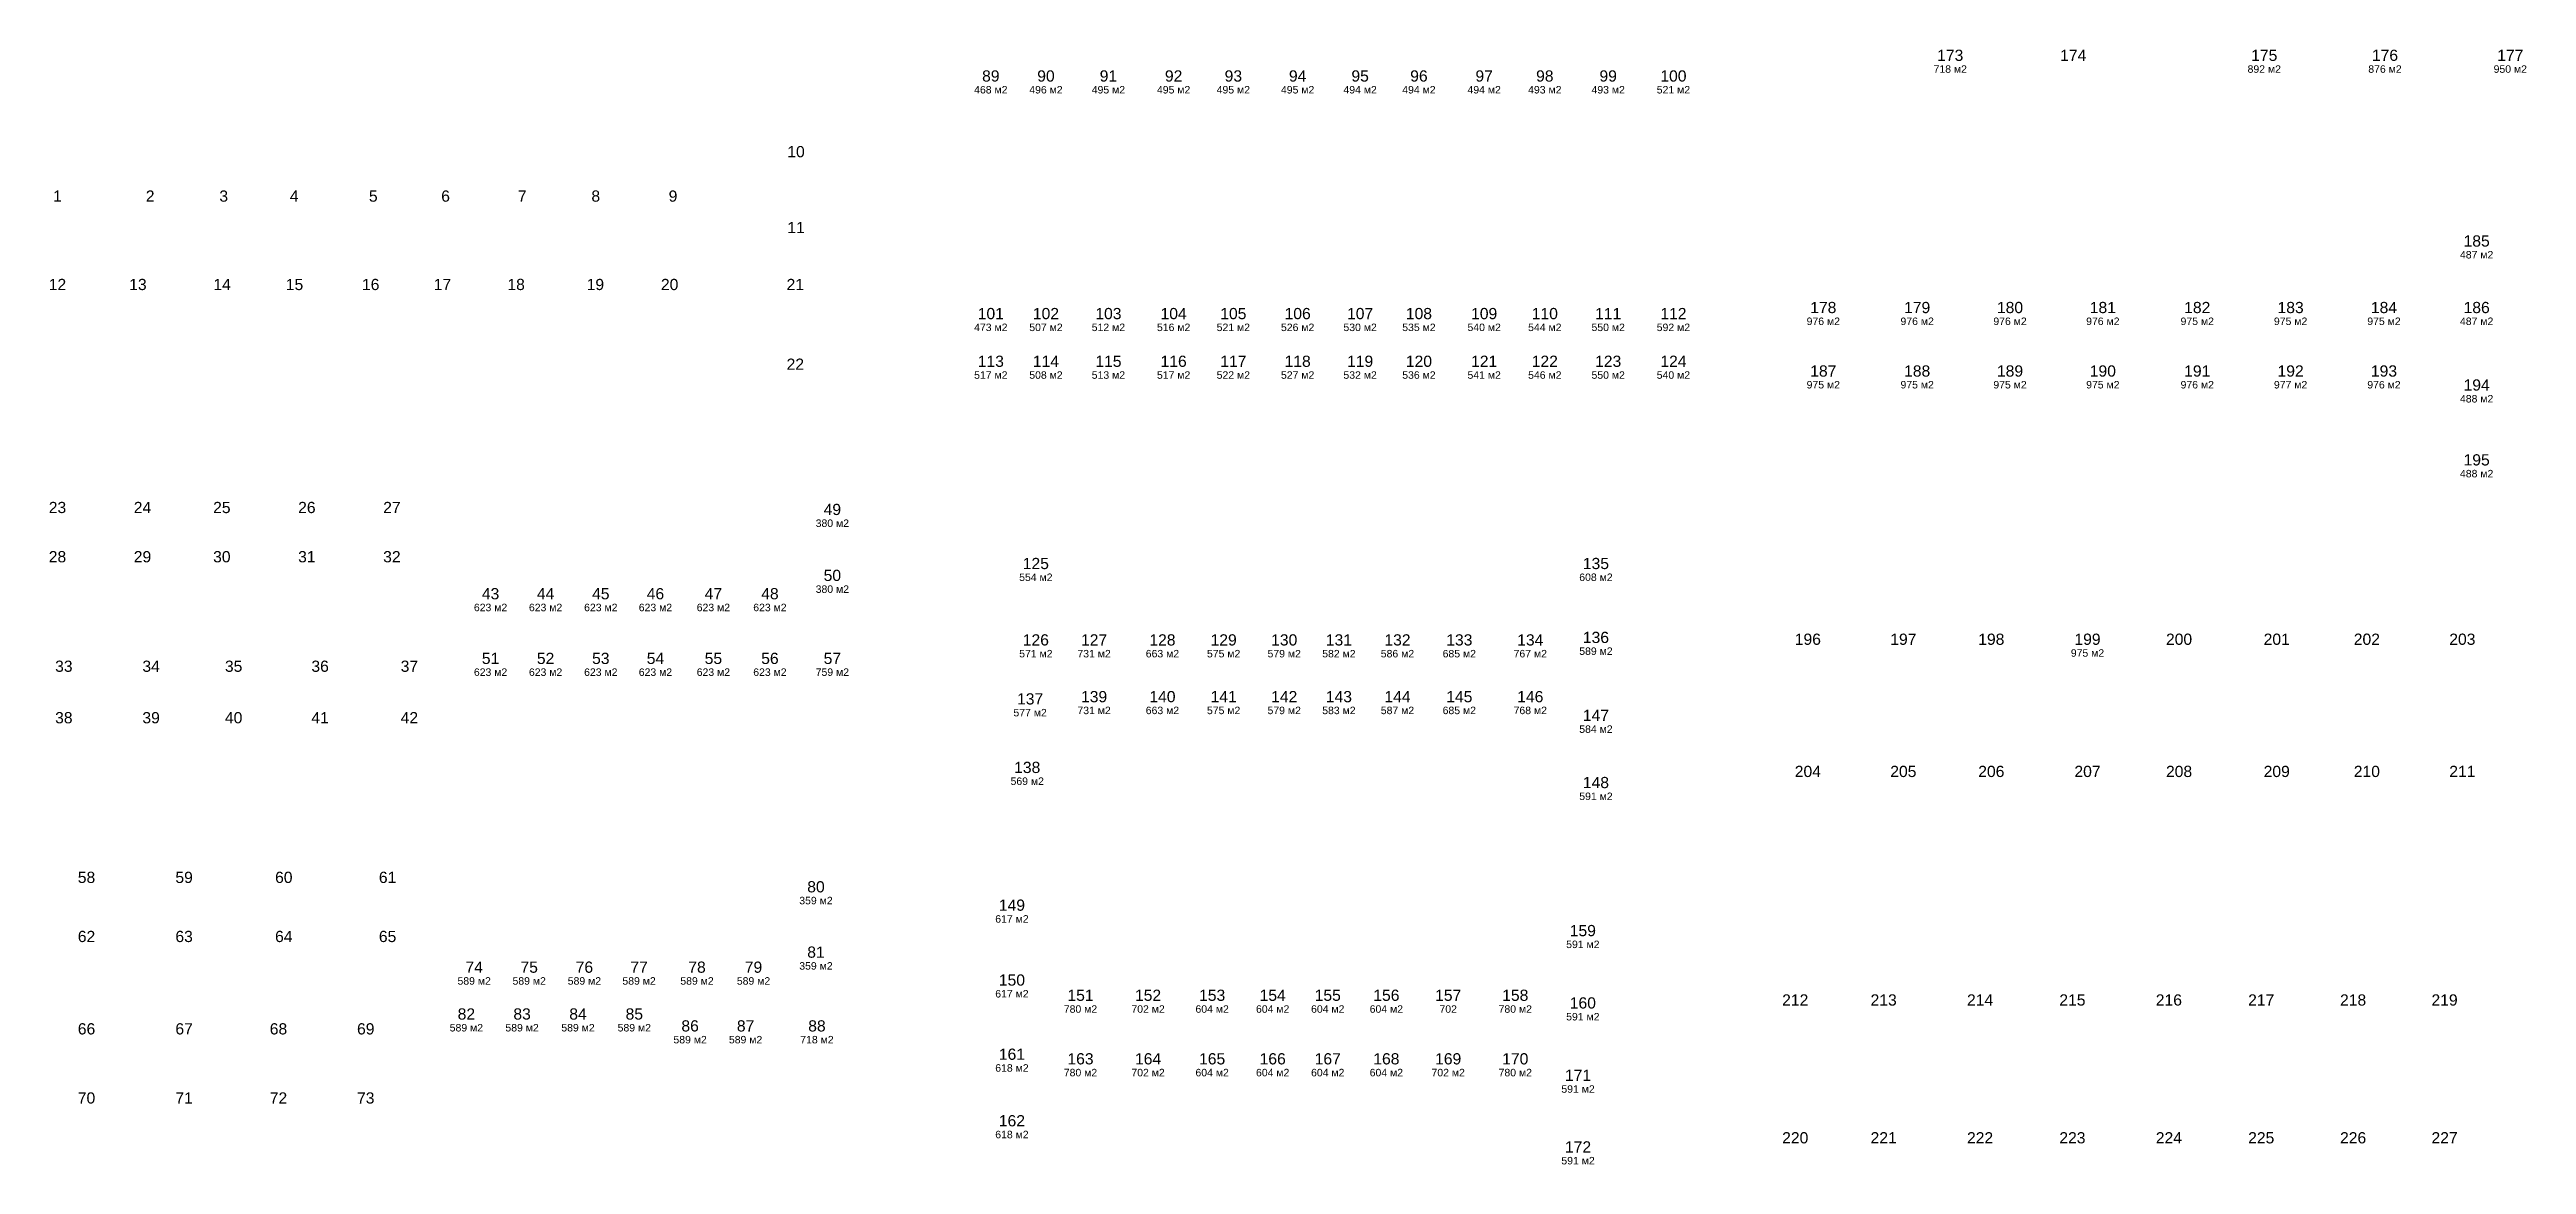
# Model space of a CAD drawing. Header units: millimetres. Extents: x 1382006 to 1382668, y 492859 to 493157.
import ezdxf
from ezdxf.enums import TextEntityAlignment as Align

# ---------------------------------------------------------------- set-up
doc = ezdxf.new("R2010")
doc.units = ezdxf.units.MM
doc.layers.add('Text', color=7, linetype='Continuous')
doc.styles.get("Standard").update_dxf_attribs({"font": 'arial.ttf'})

msp = doc.modelspace()

# ---------------------------------------------------------------- texts
at = {"layer": 'Text', "transparency": 33554664}
for s, height, p in [('718 м2', 2, (1382513.81, 493151.22)), ('173', 3, (1382513.81, 493154.4)), ('174', 3, (1382546.67, 493154.4)), ('892 м2', 2, (1382597.7, 493151.22)), ('175', 3, (1382597.7, 493154.4)), ('876 м2', 2, (1382629.95, 493151.22)), ('176', 3, (1382629.95, 493154.4)), ('950 м2', 2, (1382663.43, 493151.22)), ('177', 3, (1382663.43, 493154.4)), ('468 м2', 2, (1382257.5, 493145.69)), ('89', 3, (1382257.5, 493148.87)), ('496 м2', 2, (1382272.23, 493145.69)), ('90', 3, (1382272.23, 493148.87)), ('495 м2', 2, (1382288.92, 493145.69)), ('91', 3, (1382288.92, 493148.87)), ('495 м2', 2, (1382306.34, 493145.69)), ('92', 3, (1382306.34, 493148.87)), ('495 м2', 2, (1382322.29, 493145.69)), ('93', 3, (1382322.29, 493148.87)), ('495 м2', 2, (1382339.47, 493145.69)), ('94', 3, (1382339.47, 493148.87)), ('494 м2', 2, (1382356.16, 493145.69)), ('95', 3, (1382356.16, 493148.87)), ('494 м2', 2, (1382371.87, 493145.69)), ('96', 3, (1382371.87, 493148.87)), ('494 м2', 2, (1382389.3, 493145.69)), ('97', 3, (1382389.3, 493148.87)), ('493 м2', 2, (1382405.5, 493145.69)), ('98', 3, (1382405.5, 493148.87)), ('493 м2', 2, (1382422.43, 493145.69)), ('99', 3, (1382422.43, 493148.87)), ('521 м2', 2, (1382439.86, 493145.69)), ('100', 3, (1382439.86, 493148.87)), ('10', 3, (1382205.46, 493128.64)), ('1', 3, (1382008.16, 493116.76)), ('2', 3, (1382032.92, 493116.76)), ('3', 3, (1382052.57, 493116.76)), ('4', 3, (1382071.39, 493116.76)), ('5', 3, (1382092.53, 493116.76)), ('6', 3, (1382111.84, 493116.76)), ('7', 3, (1382132.32, 493116.76)), ('8', 3, (1382151.96, 493116.76)), ('9', 3, (1382172.6, 493116.76)), ('11', 3, (1382205.46, 493108.35)), ('185', 3, (1382654.44, 493104.76)), ('487 м2', 2, (1382654.44, 493101.58)), ('12', 3, (1382008.16, 493093.13)), ('13', 3, (1382029.65, 493093.13)), ('14', 3, (1382052.14, 493093.13)), ('15', 3, (1382071.49, 493093.13)), ('16', 3, (1382091.83, 493093.13)), ('17', 3, (1382111.01, 493093.13)), ('18', 3, (1382130.69, 493093.13)), ('19', 3, (1382151.86, 493093.13)), ('20', 3, (1382171.7, 493093.13)), ('21', 3, (1382205.27, 493093.13)), ('102', 3, (1382272.23, 493085.35)), ('103', 3, (1382288.92, 493085.35)), ('104', 3, (1382306.34, 493085.35)), ('105', 3, (1382322.29, 493085.35)), ('106', 3, (1382339.47, 493085.35)), ('107', 3, (1382356.16, 493085.35)), ('108', 3, (1382371.87, 493085.35)), ('109', 3, (1382389.3, 493085.35)), ('110', 3, (1382405.5, 493085.35)), ('111', 3, (1382422.43, 493085.35)), ('112', 3, (1382439.86, 493085.35)), ('178', 3, (1382479.9, 493086.97)), ('179', 3, (1382504.98, 493086.97)), ('180', 3, (1382529.78, 493086.97)), ('181', 3, (1382554.58, 493086.97)), ('182', 3, (1382579.8, 493086.97)), ('183', 3, (1382604.74, 493086.97)), ('184', 3, (1382629.68, 493086.97)), ('186', 3, (1382654.44, 493086.97)), ('473 м2', 2, (1382257.5, 493082.17)), ('507 м2', 2, (1382272.23, 493082.17)), ('512 м2', 2, (1382288.92, 493082.17)), ('516 м2', 2, (1382306.34, 493082.17)), ('521 м2', 2, (1382322.29, 493082.17)), ('526 м2', 2, (1382339.47, 493082.17)), ('530 м2', 2, (1382356.16, 493082.17)), ('535 м2', 2, (1382371.87, 493082.17)), ('540 м2', 2, (1382389.3, 493082.17)), ('544 м2', 2, (1382405.5, 493082.17)), ('550 м2', 2, (1382422.43, 493082.17)), ('592 м2', 2, (1382439.86, 493082.17)), ('976 м2', 2, (1382479.9, 493083.79)), ('976 м2', 2, (1382504.98, 493083.79)), ('976 м2', 2, (1382529.78, 493083.79)), ('976 м2', 2, (1382554.58, 493083.79)), ('975 м2', 2, (1382579.8, 493083.79)), ('975 м2', 2, (1382604.74, 493083.79)), ('975 м2', 2, (1382629.68, 493083.79)), ('487 м2', 2, (1382654.44, 493083.79)), ('22', 3, (1382205.27, 493071.82)), ('113', 3, (1382257.5, 493072.6)), ('114', 3, (1382272.23, 493072.6)), ('115', 3, (1382288.92, 493072.6)), ('116', 3, (1382306.34, 493072.6)), ('117', 3, (1382322.29, 493072.6)), ('118', 3, (1382339.47, 493072.6)), ('119', 3, (1382356.16, 493072.6)), ('120', 3, (1382371.87, 493072.6)), ('121', 3, (1382389.3, 493072.6)), ('122', 3, (1382405.5, 493072.6)), ('123', 3, (1382422.43, 493072.6)), ('124', 3, (1382439.86, 493072.6)), ('517 м2', 2, (1382257.5, 493069.42)), ('508 м2', 2, (1382272.23, 493069.42)), ('513 м2', 2, (1382288.92, 493069.42)), ('517 м2', 2, (1382306.34, 493069.42)), ('522 м2', 2, (1382322.29, 493069.42)), ('527 м2', 2, (1382339.47, 493069.42)), ('532 м2', 2, (1382356.16, 493069.42)), ('536 м2', 2, (1382371.87, 493069.42)), ('541 м2', 2, (1382389.3, 493069.42)), ('546 м2', 2, (1382405.5, 493069.42)), ('550 м2', 2, (1382422.43, 493069.42)), ('540 м2', 2, (1382439.86, 493069.42)), ('975 м2', 2, (1382479.9, 493066.83)), ('187', 3, (1382479.9, 493070)), ('975 м2', 2, (1382504.98, 493066.83)), ('188', 3, (1382504.98, 493070)), ('975 м2', 2, (1382529.78, 493066.83)), ('189', 3, (1382529.78, 493070)), ('975 м2', 2, (1382554.58, 493066.83)), ('190', 3, (1382554.58, 493070)), ('976 м2', 2, (1382579.8, 493066.83)), ('191', 3, (1382579.8, 493070)), ('977 м2', 2, (1382604.74, 493066.83)), ('192', 3, (1382604.74, 493070)), ('976 м2', 2, (1382629.68, 493066.83)), ('193', 3, (1382629.68, 493070)), ('194', 3, (1382654.44, 493066.26)), ('488 м2', 2, (1382654.44, 493063.08)), ('195', 3, (1382654.44, 493046.24)), ('488 м2', 2, (1382654.44, 493043.06)), ('23', 3, (1382008.16, 493033.51)), ('24', 3, (1382030.87, 493033.51)), ('25', 3, (1382052.07, 493033.51)), ('26', 3, (1382074.78, 493033.51)), ('27', 3, (1382097.5, 493033.51)), ('49', 3, (1382215.17, 493032.99)), ('380 м2', 2, (1382215.17, 493029.81)), ('28', 3, (1382008.16, 493020.35)), ('29', 3, (1382030.87, 493020.35)), ('30', 3, (1382052.07, 493020.35)), ('31', 3, (1382074.78, 493020.35)), ('32', 3, (1382097.5, 493020.35)), ('125', 3, (1382269.53, 493018.54)), ('135', 3, (1382419.16, 493018.54)), ('380 м2', 2, (1382215.17, 493012.18)), ('50', 3, (1382215.17, 493015.36)), ('554 м2', 2, (1382269.53, 493015.36)), ('608 м2', 2, (1382419.16, 493015.36)), ('623 м2', 2, (1382123.86, 493007.28)), ('43', 3, (1382123.86, 493010.46)), ('623 м2', 2, (1382138.56, 493007.28)), ('44', 3, (1382138.56, 493010.46)), ('623 м2', 2, (1382153.31, 493007.28)), ('45', 3, (1382153.31, 493010.46)), ('623 м2', 2, (1382167.91, 493007.28)), ('46', 3, (1382167.91, 493010.46)), ('623 м2', 2, (1382183.39, 493007.28)), ('47', 3, (1382183.39, 493010.46)), ('623 м2', 2, (1382198.49, 493007.28)), ('48', 3, (1382198.49, 493010.46)), ('126', 3, (1382269.53, 492998.11)), ('127', 3, (1382285.09, 492998.11)), ('128', 3, (1382303.35, 492998.11)), ('129', 3, (1382319.7, 492998.11)), ('130', 3, (1382335.88, 492998.11)), ('131', 3, (1382350.49, 492998.11)), ('132', 3, (1382366.14, 492998.11)), ('133', 3, (1382382.66, 492998.11)), ('134', 3, (1382401.62, 492998.11)), ('136', 3, (1382419.16, 492998.78)), ('196', 3, (1382475.77, 492998.29)), ('197', 3, (1382501.28, 492998.29)), ('198', 3, (1382524.78, 492998.29)), ('199', 3, (1382550.48, 492998.29)), ('200', 3, (1382574.94, 492998.29)), ('201', 3, (1382601.03, 492998.29)), ('202', 3, (1382625.11, 492998.29)), ('203', 3, (1382650.62, 492998.29)), ('33', 3, (1382009.86, 492991.07)), ('34', 3, (1382033.17, 492991.07)), ('35', 3, (1382055.22, 492991.07)), ('36', 3, (1382078.32, 492991.07)), ('37', 3, (1382102.17, 492991.07)), ('51', 3, (1382123.86, 492993.17)), ('52', 3, (1382138.56, 492993.17)), ('53', 3, (1382153.31, 492993.17)), ('54', 3, (1382167.91, 492993.17)), ('55', 3, (1382183.39, 492993.17)), ('56', 3, (1382198.49, 492993.17)), ('57', 3, (1382215.17, 492993.17)), ('571 м2', 2, (1382269.53, 492994.93)), ('731 м2', 2, (1382285.09, 492994.93)), ('663 м2', 2, (1382303.35, 492994.93)), ('575 м2', 2, (1382319.7, 492994.93)), ('579 м2', 2, (1382335.88, 492994.93)), ('582 м2', 2, (1382350.49, 492994.93)), ('586 м2', 2, (1382366.14, 492994.93)), ('685 м2', 2, (1382382.66, 492994.93)), ('767 м2', 2, (1382401.62, 492994.93)), ('589 м2', 2, (1382419.16, 492995.6)), ('975 м2', 2, (1382550.48, 492995.11)), ('623 м2', 2, (1382123.86, 492989.99)), ('623 м2', 2, (1382138.56, 492989.99)), ('623 м2', 2, (1382153.31, 492989.99)), ('623 м2', 2, (1382167.91, 492989.99)), ('623 м2', 2, (1382183.39, 492989.99)), ('623 м2', 2, (1382198.49, 492989.99)), ('759 м2', 2, (1382215.17, 492989.99)), ('577 м2', 2, (1382268, 492979.16)), ('137', 3, (1382268, 492982.34)), ('731 м2', 2, (1382285.09, 492979.76)), ('139', 3, (1382285.09, 492982.94)), ('663 м2', 2, (1382303.35, 492979.76)), ('140', 3, (1382303.35, 492982.94)), ('575 м2', 2, (1382319.7, 492979.76)), ('141', 3, (1382319.7, 492982.94)), ('579 м2', 2, (1382335.88, 492979.76)), ('142', 3, (1382335.88, 492982.94)), ('583 м2', 2, (1382350.49, 492979.76)), ('143', 3, (1382350.49, 492982.94)), ('587 м2', 2, (1382366.14, 492979.76)), ('144', 3, (1382366.14, 492982.94)), ('685 м2', 2, (1382382.66, 492979.76)), ('145', 3, (1382382.66, 492982.94)), ('768 м2', 2, (1382401.62, 492979.76)), ('146', 3, (1382401.62, 492982.94)), ('147', 3, (1382419.16, 492977.94)), ('38', 3, (1382009.86, 492977.31)), ('39', 3, (1382033.17, 492977.31)), ('40', 3, (1382055.22, 492977.31)), ('41', 3, (1382078.32, 492977.31)), ('42', 3, (1382102.17, 492977.31)), ('584 м2', 2, (1382419.16, 492974.76)), ('569 м2', 2, (1382267.23, 492960.84)), ('138', 3, (1382267.23, 492964.02)), ('148', 3, (1382419.16, 492959.98)), ('204', 3, (1382475.77, 492962.95)), ('205', 3, (1382501.28, 492962.95)), ('206', 3, (1382524.78, 492962.95)), ('207', 3, (1382550.48, 492962.95)), ('208', 3, (1382574.94, 492962.95)), ('209', 3, (1382601.03, 492962.95)), ('210', 3, (1382625.11, 492962.95)), ('211', 3, (1382650.62, 492962.95)), ('591 м2', 2, (1382419.16, 492956.8)), ('58', 3, (1382015.92, 492934.63)), ('59', 3, (1382041.99, 492934.63)), ('60', 3, (1382068.62, 492934.63)), ('61', 3, (1382096.35, 492934.63)), ('80', 3, (1382210.79, 492932.11)), ('359 м2', 2, (1382210.79, 492928.93)), ('149', 3, (1382263.14, 492927.2)), ('62', 3, (1382015.92, 492918.83)), ('63', 3, (1382041.99, 492918.83)), ('64', 3, (1382068.62, 492918.83)), ('65', 3, (1382096.35, 492918.83)), ('617 м2', 2, (1382263.14, 492924.02)), ('159', 3, (1382415.66, 492920.4)), ('81', 3, (1382210.79, 492914.64)), ('591 м2', 2, (1382415.66, 492917.22)), ('589 м2', 2, (1382119.48, 492907.44)), ('74', 3, (1382119.48, 492910.62)), ('589 м2', 2, (1382134.18, 492907.44)), ('75', 3, (1382134.18, 492910.62)), ('589 м2', 2, (1382148.93, 492907.44)), ('76', 3, (1382148.93, 492910.62)), ('589 м2', 2, (1382163.53, 492907.44)), ('77', 3, (1382163.53, 492910.62)), ('589 м2', 2, (1382179.01, 492907.44)), ('78', 3, (1382179.01, 492910.62)), ('589 м2', 2, (1382194.11, 492907.44)), ('79', 3, (1382194.11, 492910.62)), ('359 м2', 2, (1382210.79, 492911.46)), ('150', 3, (1382263.14, 492907.18)), ('617 м2', 2, (1382263.14, 492904.01)), ('780 м2', 2, (1382281.46, 492899.93)), ('151', 3, (1382281.46, 492903.11)), ('702 м2', 2, (1382299.51, 492899.93)), ('152', 3, (1382299.51, 492903.11)), ('604 м2', 2, (1382316.63, 492899.93)), ('153', 3, (1382316.63, 492903.11)), ('604 м2', 2, (1382332.8, 492899.93)), ('154', 3, (1382332.8, 492903.11)), ('604 м2', 2, (1382347.51, 492899.93)), ('155', 3, (1382347.51, 492903.11)), ('604 м2', 2, (1382363.17, 492899.93)), ('156', 3, (1382363.17, 492903.11)), ('157', 3, (1382379.69, 492903.11)), ('702', 2, (1382379.69, 492899.93)), ('780 м2', 2, (1382397.61, 492899.93)), ('158', 3, (1382397.61, 492903.11)), ('160', 3, (1382415.66, 492901.06)), ('212', 3, (1382472.4, 492901.85)), ('213', 3, (1382496.02, 492901.85)), ('214', 3, (1382521.78, 492901.85)), ('215', 3, (1382546.45, 492901.85)), ('216', 3, (1382572.22, 492901.85)), ('217', 3, (1382596.89, 492901.85)), ('218', 3, (1382621.44, 492901.85)), ('219', 3, (1382645.87, 492901.85)), ('66', 3, (1382015.92, 492894.13)), ('67', 3, (1382041.99, 492894.13)), ('68', 3, (1382067.2, 492894.13)), ('69', 3, (1382090.51, 492894.13)), ('589 м2', 2, (1382117.4, 492894.93)), ('82', 3, (1382117.4, 492898.11)), ('589 м2', 2, (1382132.28, 492894.93)), ('83', 3, (1382132.28, 492898.11)), ('589 м2', 2, (1382147.22, 492894.93)), ('84', 3, (1382147.22, 492898.11)), ('589 м2', 2, (1382162.26, 492894.93)), ('85', 3, (1382162.26, 492898.11)), ('86', 3, (1382177.17, 492894.92)), ('87', 3, (1382191.99, 492894.92)), ('88', 3, (1382211.05, 492894.92)), ('591 м2', 2, (1382415.66, 492897.88)), ('589 м2', 2, (1382177.17, 492891.74)), ('589 м2', 2, (1382191.99, 492891.74)), ('718 м2', 2, (1382211.05, 492891.74)), ('161', 3, (1382263.14, 492887.35)), ('163', 3, (1382281.46, 492886.12)), ('164', 3, (1382299.51, 492886.12)), ('165', 3, (1382316.63, 492886.12)), ('166', 3, (1382332.8, 492886.12)), ('167', 3, (1382347.51, 492886.12)), ('168', 3, (1382363.17, 492886.12)), ('169', 3, (1382379.69, 492886.12)), ('170', 3, (1382397.61, 492886.12)), ('618 м2', 2, (1382263.14, 492884.17)), ('780 м2', 2, (1382281.46, 492882.94)), ('702 м2', 2, (1382299.51, 492882.94)), ('604 м2', 2, (1382316.63, 492882.94)), ('604 м2', 2, (1382332.8, 492882.94)), ('604 м2', 2, (1382347.51, 492882.94)), ('604 м2', 2, (1382363.17, 492882.94)), ('702 м2', 2, (1382379.69, 492882.94)), ('780 м2', 2, (1382397.61, 492882.94)), ('171', 3, (1382414.38, 492881.72)), ('70', 3, (1382015.92, 492875.65)), ('71', 3, (1382041.99, 492875.65)), ('72', 3, (1382067.2, 492875.65)), ('73', 3, (1382090.51, 492875.65)), ('591 м2', 2, (1382414.38, 492878.54)), ('618 м2', 2, (1382263.14, 492866.38)), ('162', 3, (1382263.14, 492869.56)), ('172', 3, (1382414.38, 492862.57)), ('220', 3, (1382472.4, 492865.01)), ('221', 3, (1382496.02, 492865.01)), ('222', 3, (1382521.78, 492865.01)), ('223', 3, (1382546.45, 492865.01)), ('224', 3, (1382572.22, 492865.01)), ('225', 3, (1382596.89, 492865.01)), ('226', 3, (1382621.44, 492865.01)), ('227', 3, (1382645.87, 492865.01)), ('591 м2', 2, (1382414.38, 492859.39))]:
    msp.add_text(s, height=height, dxfattribs=at).set_placement(p, align=Align.CENTER)
at = {"layer": 'Text', "transparency": 33554687}
msp.add_text('101', height=3, dxfattribs=at).set_placement((1382257.5, 493085.35), align=Align.CENTER)

doc.saveas('drawing.dxf')
